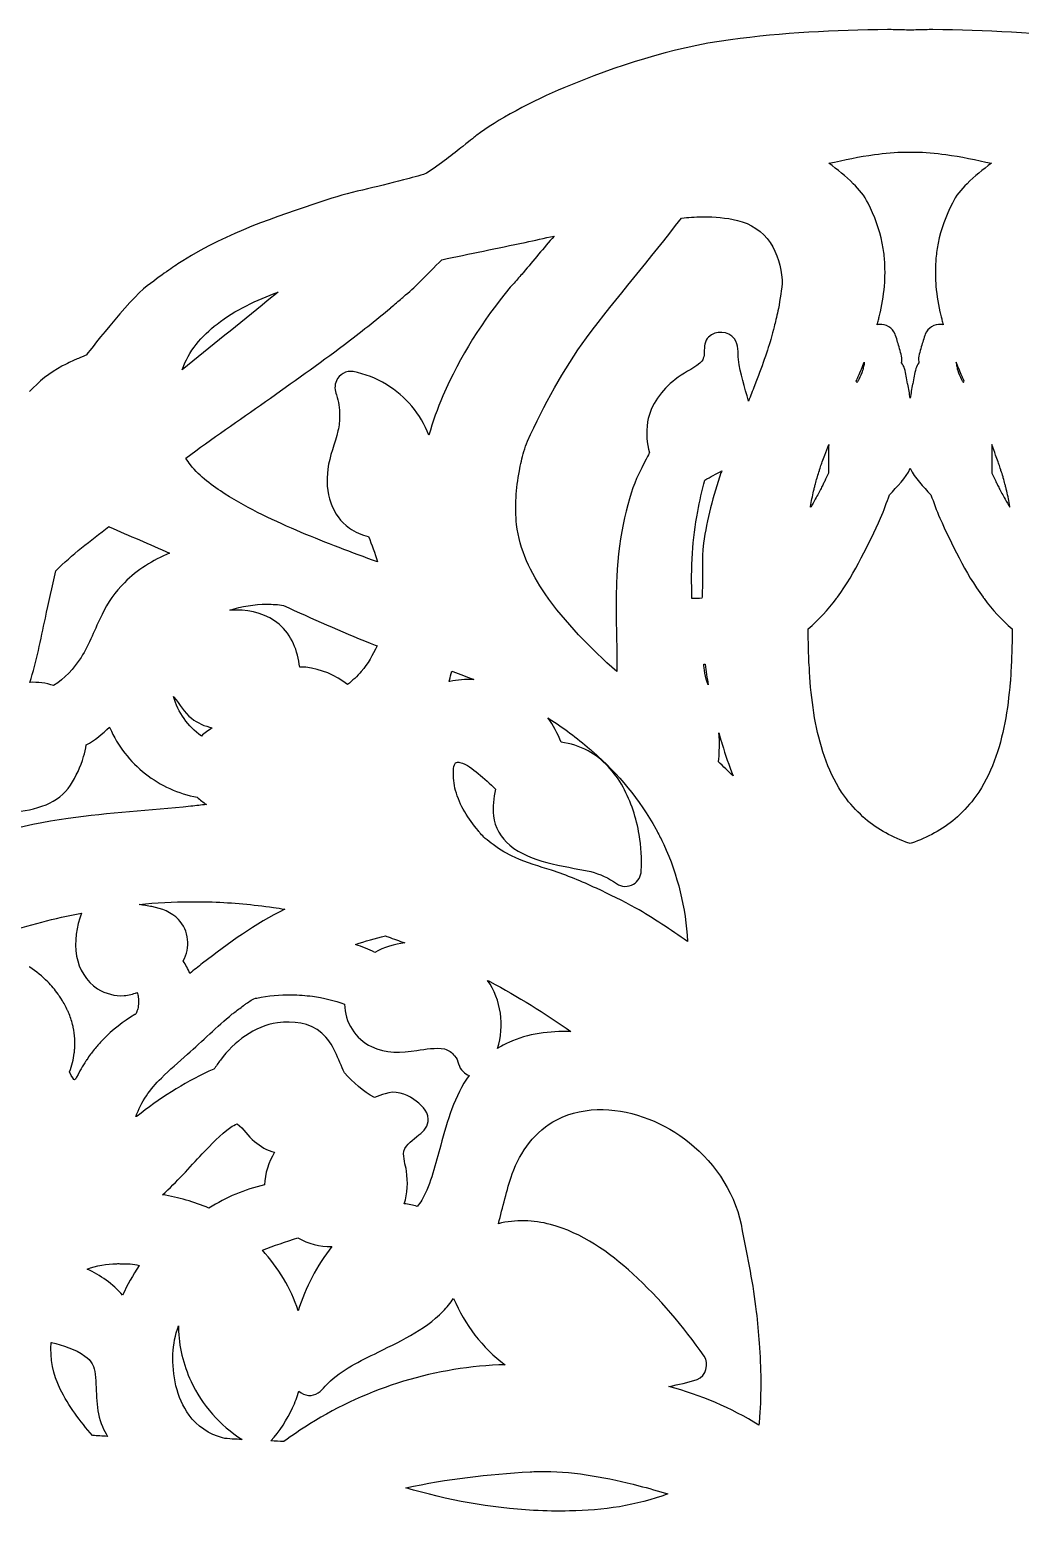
# Model space of a CAD drawing. Extents: x -0.1 to 12.1, y 0 to 12.1.
# Drawn here: x 2.49 to 6.44, y 6.16 to 12.07 of the extents above; entities that cross this region are included whole.
import ezdxf

# ---------------------------------------------------------------- set-up
doc = ezdxf.new("R2010")
doc.units = 0
doc.layers.add('Purple', color=7, linetype='CONTINUOUS')

msp = doc.modelspace()

# ---------------------------------------------------------------- linework, layer by layer
at = {"layer": 'Purple', "color": 6}
for points in [[(5.909538, 12.067292)], [(6, 12.065495)], [(6.090462, 12.067292)], [(5.310852, 11.306132)], [(4.57904, 11.243693)], [(5.816976, 10.741231)], [(6.183024, 10.741231)], [(6, 10.597131)], [(5.674843, 10.411681)], [(6.325156, 10.411681)], [(5.247904, 10.306986)], [(3.433236, 9.775038)], [(5.176819, 9.535684)], [(4.170817, 9.508138)], [(3.060465, 9.406392)], [(2.805237, 9.28481)], [(4.553955, 9.322185)], [(5.236591, 9.262614)], [(6, 8.820201)], [(3.145304, 8.58844)], [(2.693256, 8.543091)], [(3.906392, 8.45168)], [(3.531982, 8.216959)], [(4.313985, 8.274638)], [(4.774475, 7.759236)], [(3.314107, 7.701924)], [(3.556763, 7.247803)], [(2.834228, 7.144305)], [(4.177816, 7.005656)], [(3.080751, 6.896342)], [(2.572408, 6.830037)], [(4.541907, 6.31545)]]:
    msp.add_lwpolyline(points, close=True, dxfattribs=at)
for points in [[(3.478156, 11.020423), (3.435091, 10.985576)], [(2.803106, 10.084849), (2.804299, 10.084326), (2.804352, 10.084302)], [(3.080749, 6.896342), (3.080812, 6.888468), (3.080833, 6.888468)], [(2.572408, 6.830037), (2.573547, 6.829813)]]:
    msp.add_lwpolyline(points, dxfattribs=at)
for points in [[(5.909538, 12.067292), (5.700017, 12.064851), (5.490197, 12.055033), (5.282408, 12.026939)], [(5.970188, 12.066353), (5.949977, 12.066966), (5.929758, 12.067357), (5.909538, 12.067292)], [(6, 12.065495), (5.990046, 12.066015), (5.979919, 12.065673), (5.970188, 12.066353)], [(6.029812, 12.066353), (6.02008, 12.065673), (6.009954, 12.066015), (6, 12.065495)], [(6.090462, 12.067292), (6.070241, 12.067356), (6.050023, 12.066966), (6.029812, 12.066353)], [(6.717592, 12.026939), (6.509803, 12.055033), (6.299983, 12.064851), (6.090462, 12.067292)], [(5.282408, 12.026939), (5.039619, 11.993899), (4.831554, 11.922577), (4.618474, 11.835005)], [(4.618474, 11.835005), (4.496451, 11.784855), (4.346532, 11.704972), (4.270853, 11.645792)], [(4.270853, 11.645792), (4.261207, 11.638734), (4.251965, 11.630883), (4.214606, 11.601556)], [(4.214606, 11.601556), (4.177248, 11.572229), (4.126351, 11.530657), (4.069621, 11.4941)], [(5.675907, 11.534122), (5.736451, 11.548143), (5.797051, 11.560515), (5.858138, 11.569014)], [(5.772953, 11.452721), (5.742813, 11.482355), (5.710177, 11.509402), (5.675907, 11.534122)], [(5.858138, 11.569014), (5.898419, 11.574561), (5.941136, 11.578699), (5.98267, 11.578779)], [(5.98267, 11.578779), (5.98833, 11.578595), (5.994167, 11.578462), (6, 11.578653)], [(6, 11.578653), (6.005833, 11.578462), (6.01167, 11.578596), (6.01733, 11.578779)], [(6.01733, 11.578779), (6.058864, 11.578699), (6.101581, 11.574561), (6.141862, 11.569014)], [(6.141862, 11.569014), (6.202948, 11.560515), (6.263549, 11.548143), (6.324093, 11.534122)], [(6.324093, 11.534122), (6.289823, 11.509402), (6.257186, 11.482355), (6.227047, 11.452721)], [(3.978312, 11.467997), (3.869988, 11.438237), (3.758692, 11.418537), (3.652436, 11.382079)], [(4.069621, 11.4941), (4.040296, 11.482348), (4.008836, 11.476383), (3.978312, 11.467997)], [(5.831791, 11.374474), (5.817823, 11.404367), (5.796852, 11.430206), (5.772953, 11.452721)], [(6.227047, 11.452721), (6.203148, 11.430206), (6.182176, 11.404367), (6.168209, 11.374474)], [(3.652436, 11.382079), (3.462445, 11.316891), (3.284336, 11.261649), (3.098185, 11.145609)], [(5.888472, 11.215925), (5.877645, 11.271237), (5.858147, 11.32467), (5.831791, 11.374474)], [(6.168209, 11.374474), (6.141853, 11.32467), (6.122355, 11.271237), (6.111528, 11.215925)], [(4.708802, 10.837667), (4.830427, 11.000604), (4.964206, 11.153981), (5.087484, 11.315633)], [(5.087484, 11.315633), (5.115347, 11.317832), (5.135186, 11.320794), (5.17682, 11.320785)], [(5.17682, 11.320785), (5.218454, 11.320775), (5.265296, 11.317644), (5.310852, 11.306132)], [(5.310852, 11.306132), (5.362794, 11.293118), (5.412103, 11.263804), (5.441569, 11.21816)], [(4.57904, 11.243693), (4.538057, 11.195382), (4.496483, 11.147539), (4.456929, 11.098042)], [(4.463541, 11.218729), (4.502057, 11.22698), (4.540527, 11.235431), (4.57904, 11.243693)], [(4.131286, 11.149353), (4.242025, 11.172524), (4.352853, 11.195319), (4.463541, 11.218729)], [(5.441569, 11.21816), (5.470539, 11.174026), (5.484466, 11.121453), (5.489502, 11.069356)], [(5.897058, 11.156274), (5.895481, 11.1763), (5.892823, 11.19623), (5.888472, 11.215925)], [(6.111528, 11.215925), (6.107176, 11.19623), (6.104519, 11.1763), (6.102942, 11.156274)], [(3.098185, 11.145609), (3.063344, 11.123623), (3.029178, 11.100177), (2.955883, 11.045167)], [(4.043375, 11.060852), (4.072463, 11.090569), (4.101753, 11.120078), (4.131286, 11.149353)], [(5.899499, 11.095076), (5.899646, 11.115477), (5.898894, 11.135926), (5.897058, 11.156274)], [(6.102942, 11.156274), (6.101106, 11.135926), (6.100354, 11.115477), (6.100501, 11.095076)], [(3.978637, 11.00177), (4.00072, 11.020902), (4.023213, 11.039647), (4.043375, 11.060852)], [(4.451355, 11.092285), (4.439223, 11.078782), (4.426949, 11.065365), (4.415507, 11.051269)], [(4.456929, 11.098042), (4.45499, 11.096195), (4.453107, 11.094293), (4.451355, 11.092285)], [(5.489502, 11.069356), (5.488158, 11.030631), (5.48078, 10.992397), (5.47406, 10.954284)], [(5.881064, 10.941898), (5.889693, 10.980618), (5.895907, 11.019836), (5.898337, 11.059452)], [(5.898337, 11.059452), (5.898389, 11.061211), (5.898389, 11.06298), (5.898441, 11.064741)], [(5.898441, 11.064741), (5.899006, 11.074829), (5.899407, 11.084942), (5.899499, 11.095076)], [(6.100501, 11.095076), (6.100594, 11.084942), (6.100994, 11.074829), (6.101558, 11.064741)], [(6.101558, 11.064741), (6.101611, 11.06298), (6.101611, 11.061211), (6.101663, 11.059452)], [(6.101663, 11.059452), (6.104093, 11.019836), (6.110307, 10.980618), (6.118936, 10.941898)], [(2.955883, 11.045167), (2.882587, 10.990158), (2.712056, 10.768107), (2.712056, 10.768107)], [(3.234545, 10.892953), (3.307555, 10.949243), (3.391834, 10.989114), (3.478156, 11.020423)], [(3.92926, 10.959818), (3.943579, 10.971632), (3.957928, 10.983452), (3.971618, 10.995992)], [(3.971618, 10.995992), (3.974068, 10.997781), (3.976447, 10.99968), (3.978637, 11.00177)], [(4.404622, 11.039327), (4.29521, 10.908542), (4.202803, 10.762949), (4.135437, 10.60614)], [(4.415507, 11.051269), (4.411449, 11.047721), (4.407761, 11.043722), (4.404622, 11.039327)], [(3.435091, 10.985576), (3.321711, 10.893822), (3.208511, 10.801845), (3.094833, 10.710461)], [(3.743001, 10.811564), (3.80541, 10.858977), (3.867013, 10.907508), (3.927225, 10.957682)], [(3.927225, 10.957682), (3.927969, 10.958335), (3.928553, 10.95913), (3.92926, 10.959818)], [(5.47406, 10.954284), (5.471986, 10.942525), (5.469152, 10.930911), (5.466394, 10.919294)], [(5.875205, 10.917077), (5.87686, 10.923684), (5.878407, 10.930315), (5.879925, 10.936954)], [(5.879925, 10.936954), (5.880299, 10.938603), (5.880699, 10.940247), (5.881064, 10.941898)], [(6.118936, 10.941898), (6.119301, 10.940247), (6.119701, 10.938603), (6.120075, 10.936954)], [(6.120075, 10.936954), (6.121592, 10.930315), (6.12314, 10.923684), (6.124795, 10.917077)], [(3.094833, 10.710461), (3.120998, 10.784044), (3.173329, 10.845679), (3.234545, 10.892953)], [(5.466394, 10.919294), (5.460194, 10.893169), (5.460151, 10.892047), (5.446434, 10.841254)], [(5.876934, 10.891299), (5.873993, 10.891097), (5.871045, 10.890734), (5.868125, 10.8902)], [(5.868125, 10.8902), (5.868187, 10.89041), (5.868229, 10.890622), (5.868287, 10.890832)], [(5.868287, 10.890832), (5.870011, 10.897046), (5.871637, 10.903285), (5.873252, 10.909529)], [(5.873252, 10.909529), (5.873902, 10.912046), (5.874575, 10.914555), (5.875205, 10.917077)], [(5.939719, 10.852786), (5.929366, 10.877143), (5.9034, 10.893287), (5.876934, 10.891299)], [(6.123065, 10.891299), (6.096599, 10.893287), (6.070634, 10.877143), (6.06028, 10.852786)], [(6.131875, 10.8902), (6.128954, 10.890734), (6.126007, 10.891097), (6.123065, 10.891299)], [(6.124795, 10.917077), (6.125425, 10.914555), (6.126098, 10.912046), (6.126748, 10.909529)], [(6.126748, 10.909529), (6.128362, 10.903285), (6.129989, 10.897046), (6.131712, 10.890832)], [(6.131712, 10.890832), (6.131775, 10.890622), (6.131816, 10.89041), (6.131875, 10.8902)], [(4.473308, 10.425435), (4.538626, 10.569578), (4.614626, 10.710302), (4.708802, 10.837667)], [(5.195719, 10.841003), (5.179907, 10.825604), (5.178197, 10.802061), (5.178202, 10.781331)], [(5.29897, 10.833313), (5.275911, 10.865467), (5.223338, 10.868827), (5.195719, 10.841003)], [(5.315287, 10.751342), (5.311064, 10.778784), (5.31727, 10.809797), (5.29897, 10.833313)], [(5.446434, 10.841254), (5.432716, 10.790461), (5.406731, 10.718035), (5.379109, 10.646993)], [(5.955588, 10.80174), (5.950586, 10.818854), (5.94573, 10.836033), (5.939719, 10.852786)], [(6.06028, 10.852786), (6.054269, 10.836033), (6.049414, 10.818854), (6.044411, 10.80174)], [(2.712056, 10.768107), (2.712056, 10.768107), (2.690883, 10.760767), (2.681173, 10.755615)], [(3.109842, 10.358378), (3.319412, 10.511504), (3.535812, 10.655156), (3.743001, 10.811564)], [(5.178202, 10.781331), (5.178206, 10.764775), (5.174442, 10.746619), (5.160624, 10.736287)], [(5.966127, 10.74274), (5.969581, 10.763073), (5.960206, 10.782377), (5.955588, 10.80174)], [(6.044411, 10.80174), (6.039794, 10.782377), (6.030418, 10.763073), (6.033873, 10.74274)], [(2.615153, 10.72465), (2.567137, 10.697854), (2.523335, 10.663401), (2.485982, 10.623189)], [(2.637441, 10.736068), (2.619173, 10.726968), (2.61718, 10.725779), (2.615153, 10.72465)], [(2.681173, 10.755615), (2.668292, 10.750761), (2.65571, 10.745168), (2.637441, 10.736068)], [(3.77773, 10.703247), (3.750364, 10.707607), (3.72115, 10.692003), (3.710449, 10.66628)], [(3.910217, 10.651489), (3.869493, 10.676175), (3.824542, 10.69426), (3.77773, 10.703247)], [(5.160624, 10.736287), (5.130072, 10.711799), (5.093002, 10.697018), (5.062703, 10.672078)], [(5.355123, 10.585652), (5.340447, 10.640506), (5.320797, 10.694459), (5.315287, 10.751342)], [(5.792846, 10.684102), (5.80126, 10.702986), (5.809325, 10.722018), (5.816976, 10.741231)], [(5.810099, 10.707377), (5.806475, 10.694891), (5.800553, 10.6833), (5.79539, 10.671427)], [(5.811991, 10.713155), (5.811337, 10.711235), (5.810563, 10.709362), (5.810099, 10.707377)], [(5.813965, 10.72288), (5.813116, 10.719715), (5.812578, 10.716422), (5.811991, 10.713155)], [(5.816976, 10.741231), (5.816384, 10.735026), (5.815629, 10.728854), (5.813965, 10.72288)], [(5.965109, 10.738243), (5.965434, 10.739747), (5.965929, 10.741201), (5.966127, 10.74274)], [(5.97752, 10.715131), (5.975171, 10.723688), (5.970788, 10.731517), (5.965109, 10.738243)], [(5.989808, 10.65491), (5.986549, 10.675135), (5.982491, 10.695262), (5.97752, 10.715131)], [(6.02248, 10.715131), (6.017509, 10.695262), (6.013451, 10.675135), (6.010191, 10.65491)], [(6.03489, 10.738243), (6.029212, 10.731517), (6.024828, 10.723688), (6.02248, 10.715131)], [(6.033873, 10.74274), (6.03407, 10.741201), (6.034565, 10.739747), (6.03489, 10.738243)], [(6.183024, 10.741231), (6.183616, 10.735026), (6.184371, 10.728854), (6.186035, 10.72288)], [(6.207153, 10.684102), (6.19874, 10.702986), (6.190674, 10.722018), (6.183024, 10.741231)], [(6.186035, 10.72288), (6.186884, 10.719715), (6.187422, 10.716422), (6.188008, 10.713155)], [(6.188008, 10.713155), (6.188663, 10.711235), (6.189436, 10.709362), (6.189901, 10.707377)], [(6.189901, 10.707377), (6.193524, 10.694891), (6.199447, 10.6833), (6.20461, 10.671427)], [(3.710449, 10.66628), (3.702012, 10.648673), (3.704396, 10.627679), (3.710957, 10.61027)], [(4.079793, 10.449808), (4.047647, 10.533379), (3.986821, 10.605247), (3.910217, 10.651489)], [(5.062703, 10.672078), (5.008696, 10.629871), (4.964402, 10.57129), (4.951843, 10.502726)], [(5.379109, 10.646993), (5.371202, 10.626515), (5.363195, 10.606066), (5.355123, 10.585652)], [(5.784403, 10.664449), (5.78722, 10.670999), (5.790069, 10.677536), (5.792846, 10.684102)], [(5.787964, 10.659525), (5.786858, 10.661236), (5.785663, 10.662854), (5.784403, 10.664449)], [(5.78953, 10.661946), (5.789044, 10.661116), (5.788468, 10.660344), (5.787964, 10.659525)], [(5.79539, 10.671427), (5.793225, 10.668398), (5.791205, 10.665266), (5.78953, 10.661946)], [(5.990337, 10.653201), (5.990188, 10.653782), (5.989974, 10.654336), (5.989808, 10.65491)], [(6, 10.597131), (5.997167, 10.615892), (5.994067, 10.634605), (5.990337, 10.653201)], [(6.009662, 10.653201), (6.005933, 10.634605), (6.002833, 10.615892), (6, 10.597131)], [(6.010191, 10.65491), (6.010026, 10.654336), (6.009811, 10.653782), (6.009662, 10.653201)], [(6.20461, 10.671427), (6.206775, 10.668398), (6.208795, 10.665266), (6.210469, 10.661946)], [(6.215596, 10.664449), (6.21278, 10.670999), (6.209931, 10.677536), (6.207153, 10.684102)], [(6.210469, 10.661946), (6.210956, 10.661116), (6.211532, 10.660344), (6.212036, 10.659525)], [(6.212036, 10.659525), (6.213142, 10.661236), (6.214336, 10.662854), (6.215596, 10.664449)], [(3.710957, 10.61027), (3.71913, 10.583884), (3.723538, 10.556322), (3.722839, 10.528666)], [(4.135437, 10.60614), (4.113762, 10.555222), (4.095067, 10.503006), (4.079793, 10.449808)], [(3.722839, 10.528666), (3.723418, 10.508062), (3.721838, 10.487431), (3.716959, 10.467366)], [(3.716959, 10.467366), (3.705083, 10.415843), (3.683113, 10.366794), (3.676595, 10.314005)], [(4.951843, 10.502726), (4.945948, 10.457054), (4.949056, 10.417098), (4.959594, 10.378784)], [(4.459087, 10.384175), (4.463145, 10.398145), (4.467304, 10.412185), (4.473308, 10.425435)], [(5.658995, 10.370319), (5.664141, 10.384172), (5.669405, 10.397966), (5.674843, 10.411681)], [(5.674845, 10.411682), (5.673881, 10.385571), (5.674563, 10.359367), (5.674214, 10.333231)], [(6.325154, 10.411682), (6.326119, 10.385571), (6.325437, 10.359367), (6.325786, 10.333231)], [(6.341005, 10.370319), (6.335859, 10.384172), (6.330595, 10.397966), (6.325156, 10.411681)], [(3.128479, 10.330627), (3.121611, 10.339416), (3.115288, 10.348638), (3.109842, 10.358378)], [(4.440654, 10.306661), (4.444907, 10.333084), (4.451678, 10.358671), (4.459087, 10.384175)], [(4.959594, 10.378784), (4.957432, 10.375443), (4.955719, 10.371868), (4.91586, 10.292308)], [(5.649005, 10.34265), (5.652222, 10.351923), (5.65564, 10.361102), (5.658995, 10.370319)], [(6.350994, 10.34265), (6.347778, 10.351923), (6.34436, 10.361102), (6.341005, 10.370319)], [(3.266764, 10.214518), (3.216186, 10.247227), (3.166596, 10.283462), (3.128479, 10.330627)], [(3.676595, 10.314005), (3.671123, 10.268931), (3.672012, 10.22193), (3.688476, 10.179056)], [(4.429769, 10.093607), (4.422615, 10.164602), (4.426918, 10.23669), (4.440654, 10.306661)], [(4.91586, 10.292308), (4.876002, 10.212747), (4.836577, 10.049079), (4.829407, 9.884704)], [(5.245158, 10.299011), (5.213999, 10.207634), (5.188559, 10.113905), (5.175374, 10.018148)], [(5.180949, 10.270365), (5.202839, 10.283336), (5.225355, 10.295214), (5.247904, 10.306986)], [(5.247904, 10.306986), (5.246991, 10.304329), (5.246071, 10.301669), (5.245158, 10.299011)], [(5.629657, 10.282958), (5.632235, 10.291643), (5.634926, 10.300309), (5.637694, 10.308938)], [(5.637694, 10.308938), (5.637983, 10.309839), (5.638256, 10.310744), (5.638548, 10.311644)], [(5.638548, 10.311644), (5.640954, 10.319093), (5.64347, 10.326512), (5.645994, 10.333922)], [(5.645994, 10.333922), (5.646994, 10.336832), (5.647987, 10.339747), (5.649005, 10.34265)], [(5.673786, 10.297302), (5.668881, 10.286624), (5.663905, 10.276049), (5.658792, 10.265584)], [(5.674193, 10.312703), (5.674203, 10.307542), (5.674183, 10.302373), (5.673786, 10.297302)], [(5.674214, 10.333231), (5.674215, 10.326387), (5.674203, 10.319548), (5.674193, 10.312703)], [(5.918031, 10.211591), (5.94722, 10.245091), (5.982616, 10.276108), (6, 10.317723)], [(6, 10.317723), (6.017384, 10.276108), (6.05278, 10.245091), (6.081969, 10.211591)], [(6.325786, 10.333231), (6.325784, 10.326387), (6.325796, 10.319548), (6.325806, 10.312703)], [(6.325806, 10.312703), (6.325796, 10.307542), (6.325817, 10.302373), (6.326214, 10.297302)], [(6.326214, 10.297302), (6.331118, 10.286624), (6.336095, 10.276049), (6.341208, 10.265584)], [(6.354006, 10.333922), (6.353006, 10.336832), (6.352013, 10.339747), (6.350994, 10.34265)], [(6.361452, 10.311644), (6.359045, 10.319093), (6.35653, 10.326512), (6.354006, 10.333922)], [(6.362306, 10.308938), (6.362016, 10.309839), (6.361743, 10.310744), (6.361452, 10.311644)], [(6.370342, 10.282958), (6.367765, 10.291643), (6.365074, 10.300309), (6.362306, 10.308938)], [(5.152099, 10.14449), (5.15998, 10.186822), (5.169722, 10.228799), (5.180949, 10.270365)], [(5.60272, 10.16514), (5.605877, 10.185821), (5.609929, 10.20631), (5.614663, 10.226643)], [(5.614663, 10.226643), (5.615814, 10.231557), (5.617092, 10.236437), (5.618325, 10.241332)], [(5.618325, 10.241332), (5.619485, 10.245968), (5.620615, 10.250609), (5.621845, 10.255227)], [(5.621845, 10.255227), (5.62398, 10.263204), (5.626216, 10.271145), (5.628538, 10.279072)], [(5.628538, 10.279072), (5.628916, 10.280366), (5.629275, 10.281665), (5.629657, 10.282958)], [(5.642251, 10.232828), (5.640371, 10.229227), (5.638385, 10.225671), (5.636473, 10.222086)], [(5.65106, 10.250264), (5.64813, 10.24445), (5.64526, 10.238595), (5.642251, 10.232828)], [(5.658384, 10.26475), (5.656002, 10.259882), (5.653494, 10.255094), (5.65106, 10.250264)], [(5.658792, 10.265584), (5.658656, 10.265307), (5.65852, 10.265027), (5.658384, 10.26475)], [(6.341208, 10.265584), (6.341343, 10.265307), (6.34148, 10.265027), (6.341615, 10.26475)], [(6.341615, 10.26475), (6.343998, 10.259882), (6.346506, 10.255094), (6.34894, 10.250264)], [(6.34894, 10.250264), (6.351869, 10.24445), (6.354739, 10.238595), (6.357749, 10.232828)], [(6.357749, 10.232828), (6.359628, 10.229227), (6.361614, 10.225671), (6.363527, 10.222086)], [(6.371461, 10.279072), (6.371083, 10.280366), (6.370725, 10.281665), (6.370342, 10.282958)], [(6.378155, 10.255227), (6.37602, 10.263204), (6.373783, 10.271145), (6.371461, 10.279072)], [(6.381674, 10.241332), (6.380514, 10.245968), (6.379384, 10.250609), (6.378155, 10.255227)], [(6.385337, 10.226643), (6.384186, 10.231557), (6.382907, 10.236437), (6.381674, 10.241332)], [(6.397279, 10.16514), (6.394123, 10.185821), (6.390071, 10.20631), (6.385337, 10.226643)], [(3.57017, 10.061808), (3.466487, 10.106065), (3.362559, 10.153879), (3.266764, 10.214518)], [(3.688476, 10.179056), (3.702507, 10.139303), (3.727959, 10.103404), (3.76243, 10.078857)], [(5.607339, 10.170145), (5.606424, 10.168867), (5.604906, 10.165884), (5.603758, 10.164001)], [(5.607806, 10.170939), (5.607649, 10.170673), (5.607496, 10.17041), (5.607339, 10.170145)], [(5.625283, 10.201354), (5.619619, 10.191177), (5.613793, 10.181054), (5.607806, 10.170939)], [(5.636473, 10.222086), (5.632777, 10.21516), (5.629111, 10.208233), (5.625283, 10.201354)], [(5.881898, 10.118798), (5.895837, 10.148976), (5.904909, 10.181142), (5.918031, 10.211591)], [(6.081969, 10.211591), (6.095091, 10.181142), (6.104163, 10.148976), (6.118101, 10.118798)], [(6.363527, 10.222086), (6.367222, 10.21516), (6.370888, 10.208233), (6.374717, 10.201354)], [(6.374717, 10.201354), (6.380381, 10.191177), (6.386206, 10.181054), (6.392193, 10.170939)], [(6.392193, 10.170939), (6.39235, 10.170673), (6.392504, 10.17041), (6.392661, 10.170145)], [(6.392661, 10.170145), (6.393575, 10.168867), (6.395094, 10.165884), (6.396242, 10.164001)], [(5.131103, 9.978861), (5.134813, 10.034489), (5.141997, 10.090528), (5.152099, 10.14449)], [(5.602497, 10.162556), (5.602301, 10.162665), (5.602289, 10.163284), (5.60272, 10.16514)], [(5.603229, 10.16335), (5.602922, 10.162917), (5.602644, 10.162545), (5.602497, 10.162556)], [(5.603758, 10.164001), (5.603536, 10.163636), (5.603409, 10.163599), (5.603229, 10.16335)], [(5.709433, 9.802859), (5.781246, 9.901145), (5.834714, 10.017688), (5.881898, 10.118798)], [(6.118101, 10.118798), (6.165285, 10.017688), (6.218754, 9.901145), (6.290566, 9.802859)], [(6.396242, 10.164001), (6.396463, 10.163636), (6.396591, 10.163599), (6.396771, 10.16335)], [(6.396771, 10.16335), (6.397078, 10.162917), (6.397355, 10.162545), (6.397503, 10.162556)], [(6.397503, 10.162556), (6.397699, 10.162665), (6.39771, 10.163284), (6.397279, 10.16514)], [(2.590956, 9.907679), (2.655578, 9.973693), (2.730552, 10.028102), (2.803106, 10.084849)], [(2.804352, 10.084302), (2.884403, 10.048831), (2.964635, 10.013768), (3.045037, 9.979101)], [(3.874104, 9.944336), (3.772422, 9.980846), (3.670165, 10.019527), (3.57017, 10.061808)], [(3.76243, 10.078857), (3.785013, 10.062522), (3.811114, 10.051177), (3.838358, 10.045389)], [(4.543336, 9.816874), (4.486973, 9.899704), (4.441119, 9.992968), (4.429769, 10.093607)], [(3.838358, 10.045389), (3.8527, 10.012627), (3.864264, 9.978702), (3.874104, 9.944336)], [(5.175374, 10.018148), (5.168871, 9.953245), (5.171484, 9.887873), (5.170471, 9.822754)], [(3.045037, 9.979101), (2.978752, 9.950742), (2.915614, 9.912971), (2.865049, 9.861026)], [(5.129435, 9.797444), (5.127263, 9.857677), (5.126924, 9.919729), (5.131103, 9.978861)], [(2.549488, 9.719642), (2.563122, 9.782354), (2.577606, 9.844948), (2.590956, 9.907679)], [(4.829407, 9.884704), (4.823665, 9.772319), (4.829266, 9.659832), (4.82959, 9.547404)], [(2.865049, 9.861026), (2.827448, 9.824926), (2.798039, 9.781167), (2.775605, 9.734278)], [(4.829224, 9.506246), (4.724688, 9.600571), (4.623554, 9.700558), (4.543336, 9.816874)], [(5.170471, 9.822754), (5.169545, 9.81547), (5.172169, 9.805084), (5.169087, 9.799682)], [(3.285488, 9.750931), (3.332936, 9.767078), (3.383064, 9.77574), (3.433236, 9.775038)], [(3.433236, 9.775037), (3.455478, 9.774613), (3.478061, 9.774439), (3.499914, 9.77031)], [(3.499914, 9.77031), (3.613755, 9.717297), (3.728893, 9.667079), (3.845239, 9.619807)], [(5.169087, 9.799682), (5.155979, 9.797526), (5.142682, 9.79744), (5.129435, 9.797444)], [(5.592998, 9.676761), (5.635263, 9.712335), (5.672348, 9.753284), (5.705385, 9.797366)], [(5.705385, 9.797366), (5.706064, 9.798272), (5.706765, 9.799162), (5.707439, 9.800072)], [(5.707439, 9.800072), (5.708123, 9.800989), (5.708754, 9.80194), (5.709433, 9.802859)], [(6.290566, 9.802859), (6.291246, 9.801939), (6.291877, 9.800989), (6.29256, 9.800072)], [(6.29256, 9.800072), (6.293235, 9.799162), (6.293936, 9.798272), (6.294615, 9.797366)], [(6.294615, 9.797366), (6.327652, 9.753284), (6.364736, 9.712335), (6.407001, 9.676761)], [(2.487455, 9.463132), (2.515235, 9.546742), (2.530163, 9.634151), (2.549488, 9.719642)], [(2.775605, 9.734278), (2.746744, 9.677441), (2.725965, 9.616447), (2.691913, 9.562312)], [(3.311738, 9.751618), (3.302984, 9.751587), (3.294232, 9.75134), (3.285488, 9.750931)], [(3.482435, 9.695013), (3.435326, 9.734582), (3.372741, 9.75291), (3.311738, 9.751618)], [(3.564116, 9.524481), (3.557251, 9.588188), (3.531805, 9.652425), (3.482435, 9.695013)], [(5.595257, 9.567243), (5.59317, 9.603696), (5.593765, 9.640256), (5.592998, 9.676761)], [(6.407001, 9.676761), (6.406235, 9.640256), (6.406829, 9.603696), (6.404743, 9.567243)], [(3.87277, 9.608579), (3.855126, 9.572813), (3.83681, 9.536803), (3.809957, 9.506901)], [(3.845239, 9.619807), (3.85441, 9.61605), (3.863594, 9.612324), (3.87277, 9.608579)], [(2.691913, 9.562312), (2.663575, 9.518078), (2.626155, 9.479662), (2.582607, 9.450272)], [(3.58869, 9.523532), (3.580515, 9.524185), (3.572313, 9.524387), (3.564116, 9.524481)], [(3.754932, 9.454633), (3.707632, 9.492872), (3.648927, 9.51636), (3.58869, 9.523532)], [(4.82959, 9.547404), (4.829538, 9.53338), (4.829407, 9.520358), (4.829224, 9.506246)], [(5.194132, 9.45347), (5.182439, 9.479805), (5.176691, 9.522248), (5.176819, 9.535684)], [(5.176819, 9.535685), (5.178834, 9.535805), (5.180742, 9.535868), (5.18221, 9.535664)], [(5.18221, 9.535664), (5.185566, 9.508185), (5.189557, 9.480772), (5.194132, 9.45347)], [(5.597666, 9.520944), (5.596895, 9.536379), (5.595461, 9.55182), (5.595257, 9.567243)], [(5.599694, 9.478559), (5.598694, 9.49215), (5.598372, 9.506817), (5.597666, 9.520944)], [(6.402333, 9.520944), (6.401628, 9.506817), (6.401306, 9.49215), (6.400306, 9.478559)], [(6.404743, 9.567243), (6.404539, 9.55182), (6.403104, 9.536379), (6.402333, 9.520944)], [(2.582607, 9.450272), (2.552192, 9.461247), (2.519636, 9.464786), (2.487455, 9.463132)], [(3.809957, 9.506901), (3.79344, 9.487686), (3.775008, 9.470099), (3.754932, 9.454633)], [(4.162781, 9.466817), (4.15767, 9.464293), (4.160976, 9.46946), (4.161397, 9.472025)], [(4.161397, 9.472025), (4.164877, 9.483971), (4.168028, 9.496012), (4.170817, 9.508138)], [(4.258362, 9.474507), (4.226336, 9.4756), (4.194175, 9.473382), (4.162781, 9.466817)], [(4.170817, 9.508138), (4.172428, 9.507556), (4.174048, 9.506969), (4.175659, 9.506388)], [(4.175659, 9.506388), (4.203442, 9.496332), (4.231023, 9.485715), (4.258362, 9.474507)], [(5.600548, 9.464582), (5.600454, 9.469273), (5.600179, 9.473942), (5.599694, 9.478559)], [(5.60061, 9.464298), (5.6006, 9.464391), (5.600558, 9.464485), (5.600548, 9.464582)], [(5.622481, 9.302127), (5.611948, 9.355702), (5.605951, 9.410005), (5.60061, 9.464298)], [(6.399389, 9.464298), (6.394049, 9.410005), (6.388051, 9.355702), (6.377518, 9.302127)], [(6.399452, 9.464582), (6.399441, 9.464488), (6.3994, 9.464391), (6.399389, 9.464298)], [(6.400306, 9.478559), (6.39982, 9.473942), (6.399545, 9.469273), (6.399452, 9.464582)], [(3.060465, 9.406392), (3.061028, 9.405775), (3.061591, 9.405157), (3.062154, 9.404541)], [(3.171875, 9.249186), (3.118985, 9.287614), (3.079045, 9.343673), (3.060465, 9.406392)], [(3.062154, 9.404541), (3.086617, 9.377133), (3.102834, 9.342379), (3.132812, 9.320007)], [(2.712524, 9.213826), (2.747094, 9.232163), (2.776988, 9.258021), (2.805237, 9.28481)], [(2.805237, 9.28481), (2.805734, 9.283674), (2.806225, 9.282528), (2.806722, 9.281392)], [(2.806722, 9.281392), (2.837609, 9.209816), (2.887021, 9.146555), (2.948588, 9.098795)], [(3.132812, 9.320007), (3.156741, 9.301067), (3.185349, 9.288425), (3.215128, 9.282084)], [(3.215128, 9.282084), (3.199835, 9.272353), (3.185304, 9.261366), (3.171875, 9.249186)], [(4.606893, 9.224162), (4.594148, 9.259189), (4.576233, 9.292314), (4.553955, 9.322185)], [(4.553955, 9.322184), (4.555945, 9.320912), (4.557861, 9.319727), (4.559753, 9.318501)], [(4.559753, 9.318501), (4.616006, 9.282136), (4.67003, 9.242274), (4.720825, 9.198588)], [(5.737777, 9.009464), (5.67621, 9.095898), (5.642405, 9.198769), (5.622481, 9.302127)], [(6.377518, 9.302127), (6.357595, 9.198769), (6.323789, 9.095898), (6.262223, 9.009464)], [(4.714681, 9.189962), (4.681322, 9.207988), (4.644568, 9.219765), (4.606893, 9.224162)], [(5.235188, 9.146525), (5.238942, 9.176852), (5.239111, 9.207524), (5.238748, 9.238037)], [(5.237995, 9.244608), (5.23763, 9.250615), (5.237172, 9.256623), (5.236591, 9.262614)], [(5.236592, 9.262614), (5.240302, 9.249219), (5.24414, 9.235864), (5.248067, 9.222534)], [(5.238748, 9.238037), (5.238696, 9.240254), (5.238307, 9.242429), (5.237995, 9.244608)], [(5.248067, 9.222534), (5.24835, 9.221531), (5.248737, 9.220555), (5.249064, 9.219563)], [(2.649373, 9.052958), (2.673025, 9.087877), (2.689088, 9.127358), (2.702209, 9.167256)], [(2.702209, 9.167256), (2.707033, 9.182399), (2.710339, 9.198265), (2.712524, 9.213826)], [(4.854167, 9.045573), (4.821493, 9.104744), (4.774681, 9.157632), (4.714681, 9.189962)], [(4.720825, 9.198588), (4.724913, 9.195077), (4.730392, 9.190305), (4.734965, 9.186259)], [(4.734965, 9.186259), (4.834463, 9.098345), (4.92105, 8.995002), (4.985229, 8.878519)], [(5.249064, 9.219563), (5.249307, 9.218655), (5.249407, 9.217715), (5.249694, 9.216817)], [(5.249694, 9.216817), (5.262792, 9.174129), (5.277233, 9.131861), (5.293171, 9.090149)], [(4.186239, 9.032288), (4.179228, 9.05791), (4.17579, 9.084589), (4.177694, 9.111145)], [(4.177694, 9.111145), (4.178746, 9.121539), (4.178605, 9.133285), (4.185466, 9.141846)], [(4.185466, 9.141846), (4.190066, 9.146682), (4.1978, 9.144653), (4.203552, 9.143758)], [(4.203552, 9.143758), (4.231627, 9.136934), (4.25451, 9.118048), (4.276164, 9.099874)], [(5.293171, 9.090149), (5.27405, 9.109153), (5.254702, 9.127924), (5.235188, 9.146525)], [(2.552246, 8.975443), (2.591114, 8.99139), (2.625908, 9.017874), (2.649373, 9.052958)], [(2.948588, 9.098795), (3.00882, 9.051779), (3.080215, 9.018841), (3.155395, 9.004862)], [(4.276164, 9.099874), (4.299948, 9.079757), (4.3237, 9.059331), (4.345703, 9.037354)], [(4.918844, 8.855795), (4.907307, 8.921846), (4.886603, 8.986727), (4.854167, 9.045573)], [(3.155395, 9.004862), (3.167005, 8.994316), (3.179457, 8.984695), (3.192545, 8.976054)], [(4.276734, 8.871765), (4.236283, 8.918424), (4.202589, 8.972315), (4.186239, 9.032288)], [(4.345703, 9.037354), (4.337187, 9.002585), (4.334073, 8.966438), (4.337362, 8.930766)], [(5.811243, 8.927534), (5.784484, 8.95269), (5.758641, 8.979098), (5.737777, 9.009464)], [(6.262223, 9.009464), (6.241359, 8.979098), (6.215516, 8.95269), (6.188757, 8.927534)], [(2.416972, 8.943949), (2.462816, 8.950509), (2.509412, 8.956838), (2.552246, 8.975443)], [(3.129516, 8.969136), (2.967359, 8.952559), (2.802529, 8.94295), (2.640198, 8.920064)], [(3.192545, 8.976054), (3.171152, 8.973512), (3.151296, 8.971376), (3.129516, 8.969136)], [(4.337362, 8.930766), (4.341741, 8.884837), (4.36736, 8.842767), (4.402608, 8.813741)], [(5.982711, 8.826379), (5.920242, 8.849602), (5.860852, 8.882752), (5.811243, 8.927534)], [(6.188757, 8.927534), (6.139148, 8.882752), (6.079757, 8.849602), (6.017289, 8.826379)], [(2.640198, 8.920064), (2.452084, 8.893474), (2.26753, 8.8441), (2.089681, 8.777608)], [(4.285014, 8.859945), (4.282694, 8.864167), (4.280011, 8.868195), (4.276734, 8.871765)], [(4.985229, 8.878519), (4.985804, 8.877445), (4.98651, 8.876449), (4.987142, 8.875407)], [(4.987142, 8.875407), (4.987307, 8.875087), (4.987418, 8.874747), (4.98759, 8.874431)], [(4.98759, 8.874431), (4.996007, 8.858685), (5.003719, 8.842571), (5.012044, 8.826782)], [(4.30365, 8.841065), (4.297514, 8.847431), (4.291349, 8.853782), (4.285014, 8.859945)], [(4.336446, 8.816), (4.325445, 8.824045), (4.315615, 8.834489), (4.30365, 8.841065)], [(4.423482, 8.764913), (4.392891, 8.779014), (4.362856, 8.794895), (4.336446, 8.816)], [(4.402608, 8.813741), (4.444956, 8.77851), (4.497704, 8.75908), (4.550232, 8.744751)], [(4.927287, 8.711548), (4.930012, 8.759735), (4.926684, 8.808203), (4.918844, 8.855795)], [(5.012044, 8.826782), (5.013322, 8.823217), (5.014818, 8.81973), (5.016602, 8.816407)], [(5.016602, 8.816407), (5.073012, 8.695311), (5.104444, 8.563002), (5.111349, 8.429708)], [(6, 8.820201), (5.994129, 8.822076), (5.988304, 8.824022), (5.982711, 8.826379)], [(6.017289, 8.826379), (6.011696, 8.824022), (6.005871, 8.822076), (6, 8.820201)], [(4.568868, 8.713623), (4.520154, 8.729953), (4.470038, 8.742757), (4.423482, 8.764913)], [(4.550232, 8.744751), (4.60806, 8.729161), (4.667525, 8.721084), (4.725952, 8.708232)], [(4.748067, 8.641765), (4.689743, 8.669051), (4.63018, 8.693833), (4.568868, 8.713623)], [(4.725952, 8.708232), (4.762677, 8.699254), (4.797336, 8.682642), (4.828064, 8.660706)], [(4.895772, 8.658081), (4.914744, 8.668836), (4.926315, 8.689992), (4.927287, 8.711548)], [(4.904867, 8.563131), (4.8537, 8.59145), (4.800972, 8.616885), (4.748067, 8.641765)], [(4.828064, 8.660706), (4.847694, 8.646962), (4.8752, 8.645578), (4.895772, 8.658081)], [(2.924377, 8.577514), (2.991275, 8.584178), (3.059878, 8.588117), (3.126221, 8.588419)], [(2.974935, 8.568583), (2.958134, 8.571873), (2.941109, 8.573867), (2.924377, 8.577514)], [(3.126221, 8.588419), (3.132579, 8.588451), (3.138945, 8.588451), (3.145304, 8.58844)], [(3.145304, 8.58844), (3.1688, 8.588377), (3.192473, 8.587947), (3.215271, 8.587178)], [(3.215271, 8.587178), (3.29726, 8.584482), (3.378144, 8.577151), (3.459228, 8.565368)], [(2.378884, 8.462016), (2.48219, 8.494395), (2.587026, 8.522099), (2.693256, 8.543091)], [(2.693257, 8.543091), (2.674438, 8.488343), (2.664015, 8.428991), (2.674154, 8.371378)], [(3.080424, 8.517029), (3.0528, 8.546223), (3.013983, 8.56198), (2.974935, 8.568583)], [(3.099345, 8.352356), (3.130112, 8.403432), (3.122173, 8.474327), (3.080424, 8.517029)], [(3.504984, 8.558207), (3.386957, 8.500603), (3.280349, 8.422778), (3.176859, 8.34261)], [(3.459228, 8.565368), (3.474411, 8.563156), (3.489506, 8.56079), (3.504984, 8.558207)], [(5.111349, 8.429708), (5.04394, 8.476312), (4.975923, 8.522221), (4.904867, 8.563131)], [(3.787231, 8.41748), (3.826228, 8.431216), (3.865983, 8.442884), (3.906392, 8.45168)], [(3.864156, 8.38621), (3.839239, 8.398314), (3.813485, 8.408658), (3.787231, 8.41748)], [(3.983805, 8.423645), (3.941806, 8.420092), (3.901081, 8.406243), (3.864156, 8.38621)], [(3.906392, 8.45168), (3.909833, 8.450475), (3.913266, 8.449284), (3.916707, 8.448079)], [(3.916707, 8.448079), (3.939167, 8.440208), (3.961542, 8.432057), (3.983805, 8.423645)], [(2.674154, 8.371378), (2.682859, 8.319059), (2.712949, 8.270071), (2.757934, 8.241353)], [(3.125753, 8.301981), (3.118733, 8.31963), (3.10984, 8.336529), (3.099345, 8.352356)], [(3.176859, 8.34261), (3.159708, 8.329215), (3.142667, 8.315675), (3.125753, 8.301981)], [(2.488056, 8.327576), (2.48731, 8.328046), (2.486479, 8.328338), (2.485716, 8.328776)], [(2.558775, 8.268453), (2.537218, 8.290453), (2.513413, 8.310288), (2.488056, 8.327576)], [(2.599933, 8.220133), (2.587399, 8.237153), (2.573781, 8.253536), (2.558775, 8.268453)], [(2.603575, 8.214681), (2.602332, 8.216478), (2.601201, 8.218359), (2.599933, 8.220133)], [(2.757934, 8.241353), (2.789181, 8.220898), (2.827077, 8.210853), (2.864359, 8.213989)], [(2.864359, 8.213989), (2.881843, 8.214901), (2.898968, 8.219379), (2.9151, 8.226135)], [(2.9151, 8.226135), (2.916217, 8.223041), (2.917315, 8.219926), (2.918396, 8.216817)], [(2.918396, 8.216817), (2.918878, 8.214148), (2.919468, 8.211491), (2.920247, 8.208903)], [(3.393778, 8.203898), (3.43912, 8.213842), (3.48557, 8.217647), (3.531982, 8.216959)], [(3.531982, 8.216959), (3.55983, 8.216547), (3.587673, 8.214535), (3.615234, 8.211242)], [(4.313985, 8.274638), (4.316987, 8.273048), (4.319996, 8.271446), (4.322998, 8.269857)], [(4.353922, 8.003092), (4.382572, 8.093347), (4.368191, 8.196708), (4.313985, 8.274638)], [(4.322998, 8.269857), (4.434842, 8.210278), (4.542801, 8.143483), (4.646342, 8.070434)], [(2.613544, 8.199809), (2.610346, 8.204846), (2.606996, 8.209792), (2.603575, 8.214681)], [(2.615171, 8.197143), (2.614624, 8.198029), (2.614099, 8.198927), (2.613544, 8.199809)], [(2.626666, 8.177429), (2.623026, 8.184117), (2.619199, 8.190687), (2.615171, 8.197143)], [(2.626931, 8.176961), (2.626848, 8.177119), (2.626752, 8.177272), (2.626666, 8.177429)], [(2.63806, 8.154622), (2.634588, 8.162195), (2.630894, 8.169654), (2.626931, 8.176961)], [(2.919168, 8.166036), (2.918427, 8.163007), (2.91759, 8.159998), (2.916666, 8.156982)], [(2.920206, 8.170959), (2.919856, 8.169312), (2.919508, 8.167675), (2.919168, 8.166036)], [(2.920247, 8.208903), (2.921018, 8.196316), (2.921624, 8.183511), (2.920206, 8.170959)], [(3.301025, 8.144734), (3.313307, 8.154272), (3.32743, 8.163637), (3.339437, 8.174621)], [(3.339437, 8.174621), (3.343309, 8.176584), (3.347003, 8.178899), (3.350443, 8.181579)], [(3.350443, 8.181579), (3.364285, 8.190307), (3.376668, 8.202598), (3.393778, 8.203898)], [(3.615234, 8.211242), (3.658892, 8.205062), (3.701853, 8.194083), (3.743347, 8.179219)], [(3.743347, 8.179219), (3.74379, 8.108536), (3.786842, 8.04048), (3.850728, 8.010132)], [(2.638548, 8.153544), (2.638385, 8.153904), (2.638224, 8.154263), (2.63806, 8.154622)], [(2.641641, 8.146749), (2.640656, 8.149039), (2.639579, 8.151277), (2.638548, 8.153544)], [(2.658039, 8.09847), (2.653916, 8.114971), (2.648487, 8.131159), (2.641641, 8.146749)], [(2.659992, 8.090373), (2.659376, 8.09308), (2.658728, 8.095779), (2.658039, 8.09847)], [(2.906961, 8.13796), (2.85989, 8.110849), (2.816939, 8.07692), (2.779296, 8.037842)], [(2.908894, 8.13916), (2.908238, 8.13878), (2.907616, 8.138343), (2.906961, 8.13796)], [(2.909443, 8.140096), (2.909243, 8.139796), (2.909102, 8.139452), (2.908894, 8.13916)], [(2.912637, 8.145894), (2.911692, 8.143875), (2.910605, 8.141959), (2.909443, 8.140096)], [(2.913207, 8.147237), (2.913016, 8.146789), (2.912838, 8.146335), (2.912637, 8.145894)], [(2.914794, 8.151245), (2.914289, 8.149897), (2.913784, 8.148543), (2.913207, 8.147237)], [(2.916666, 8.156982), (2.916063, 8.155059), (2.915478, 8.153149), (2.914794, 8.151245)], [(3.11617, 7.979472), (3.176426, 8.032555), (3.233325, 8.089454), (3.295349, 8.140503)], [(3.475932, 8.10553), (3.382908, 8.091342), (3.3028, 8.030725), (3.247762, 7.956482)], [(3.295349, 8.140503), (3.297307, 8.141807), (3.299212, 8.143203), (3.301025, 8.144734)], [(3.652344, 8.064026), (3.604959, 8.106715), (3.536653, 8.113143), (3.475932, 8.10553)], [(2.660562, 8.087809), (2.66038, 8.088666), (2.660182, 8.089517), (2.659992, 8.090373)], [(2.666767, 8.041911), (2.665988, 8.057396), (2.663852, 8.072725), (2.660562, 8.087809)], [(2.667235, 8.017273), (2.667386, 8.025487), (2.667266, 8.033709), (2.666767, 8.041911)], [(3.743021, 7.905355), (3.717081, 7.96013), (3.699817, 8.022687), (3.652344, 8.064026)], [(4.646342, 8.070434), (4.561839, 8.072672), (4.475549, 8.062013), (4.398071, 8.02657)], [(2.645669, 7.909749), (2.655293, 7.933549), (2.661671, 7.958547), (2.664895, 7.983948)], [(2.664895, 7.983948), (2.665233, 7.986556), (2.665442, 7.989185), (2.665709, 7.991801)], [(2.665709, 7.991801), (2.665943, 7.994121), (2.666219, 7.996434), (2.666401, 7.998759)], [(2.666401, 7.998759), (2.666606, 8.001394), (2.666715, 8.004033), (2.666848, 8.006673)], [(2.666848, 8.006673), (2.666989, 8.009352), (2.667143, 8.012028), (2.667214, 8.014709)], [(2.667214, 8.014709), (2.667235, 8.015565), (2.667223, 8.016418), (2.667235, 8.017273)], [(2.736022, 7.987691), (2.734009, 7.985067), (2.732069, 7.982396), (2.730102, 7.979737)], [(2.752685, 8.008403), (2.746971, 8.001622), (2.74143, 7.994719), (2.736022, 7.987691)], [(2.759338, 8.016032), (2.757115, 8.01349), (2.754862, 8.010983), (2.752685, 8.008403)], [(2.773701, 8.031901), (2.768822, 8.026695), (2.764028, 8.021411), (2.759338, 8.016032)], [(2.779296, 8.037842), (2.777403, 8.035886), (2.775567, 8.033883), (2.773701, 8.031901)], [(3.850728, 8.010132), (3.906472, 7.981805), (3.971263, 7.985357), (4.03123, 7.994873)], [(4.03123, 7.994873), (4.067853, 8.000757), (4.105512, 8.007189), (4.142476, 8.001037)], [(4.142476, 8.001037), (4.158738, 7.996518), (4.172235, 7.986417), (4.182515, 7.973226)], [(4.398071, 8.02657), (4.382921, 8.01976), (4.367823, 8.01151), (4.353922, 8.003092)], [(2.706379, 7.945414), (2.699638, 7.935017), (2.693212, 7.924415), (2.687234, 7.913554)], [(2.713968, 7.95697), (2.711392, 7.953147), (2.708865, 7.949296), (2.706379, 7.945414)], [(2.714192, 7.957337), (2.714108, 7.957219), (2.714049, 7.957088), (2.713968, 7.95697)], [(2.714558, 7.957845), (2.714442, 7.957671), (2.714308, 7.957511), (2.714192, 7.957337)], [(2.730102, 7.979737), (2.724762, 7.972554), (2.719571, 7.965259), (2.714558, 7.957845)], [(3.01239, 7.88446), (3.046252, 7.918486), (3.08016, 7.947836), (3.11617, 7.979472)], [(3.247762, 7.956482), (3.23832, 7.945185), (3.231354, 7.931232), (3.2217, 7.920613)], [(4.182515, 7.973226), (4.199405, 7.955434), (4.196713, 7.926835), (4.216186, 7.910624)], [(2.687234, 7.913554), (2.664006, 7.868588), (2.668357, 7.865375), (2.645669, 7.909749)], [(2.911031, 7.731059), (2.9311, 7.789828), (2.967464, 7.841951), (3.01239, 7.88446)], [(3.2217, 7.920613), (3.11781, 7.874783), (3.020828, 7.814371), (2.931437, 7.744527)], [(3.862589, 7.807108), (3.817023, 7.831926), (3.77729, 7.866636), (3.743021, 7.905355)], [(4.240661, 7.895609), (4.181176, 7.812947), (4.153165, 7.713545), (4.127034, 7.616516)], [(4.216186, 7.910624), (4.223218, 7.904258), (4.231322, 7.898071), (4.240661, 7.895609)], [(3.904826, 7.822082), (3.890585, 7.817553), (3.87663, 7.812209), (3.862589, 7.807108)], [(4.019368, 7.799601), (3.986918, 7.823175), (3.943892, 7.836589), (3.904826, 7.822082)], [(2.931437, 7.744527), (2.925573, 7.74136), (2.911603, 7.726931), (2.911031, 7.731059)], [(4.076538, 7.720845), (4.076247, 7.756391), (4.045331, 7.780242), (4.019368, 7.799601)], [(4.590271, 7.718709), (4.646832, 7.747892), (4.711069, 7.760554), (4.774475, 7.759236)], [(4.774475, 7.759236), (4.899631, 7.755844), (5.020924, 7.705188), (5.118347, 7.627807)], [(3.175578, 7.582865), (3.211815, 7.619557), (3.246567, 7.658621), (3.2889, 7.688476)], [(3.2889, 7.688476), (3.296911, 7.69338), (3.305319, 7.699457), (3.314107, 7.701924)], [(3.314107, 7.701924), (3.342334, 7.684009), (3.357421, 7.652275), (3.384013, 7.632304)], [(4.039286, 7.657654), (4.060145, 7.671931), (4.07824, 7.6942), (4.076538, 7.720845)], [(4.411885, 7.502055), (4.443294, 7.59199), (4.504913, 7.674068), (4.590271, 7.718709)], [(3.384013, 7.632304), (3.406982, 7.612196), (3.433754, 7.595768), (3.463684, 7.588603)], [(3.979634, 7.593058), (3.990096, 7.621453), (4.017377, 7.638567), (4.039286, 7.657654)], [(5.118347, 7.627807), (5.227542, 7.540609), (5.308617, 7.414685), (5.329671, 7.27539)], [(3.017293, 7.419271), (3.07401, 7.469892), (3.123744, 7.527449), (3.175578, 7.582865)], [(3.463684, 7.588603), (3.439641, 7.549406), (3.425785, 7.504159), (3.423787, 7.458211)], [(3.990112, 7.513631), (3.986564, 7.539961), (3.976226, 7.566166), (3.979634, 7.593058)], [(4.127034, 7.616516), (4.105646, 7.542679), (4.090347, 7.465421), (4.051229, 7.398295)], [(3.980977, 7.382955), (3.996241, 7.424383), (3.995862, 7.470331), (3.990112, 7.513631)], [(3.423787, 7.458211), (3.345014, 7.441198), (3.270075, 7.408876), (3.201985, 7.366007)], [(4.357178, 7.303568), (4.374406, 7.369978), (4.390289, 7.4369), (4.411885, 7.502055)], [(3.201985, 7.366007), (3.142924, 7.391276), (3.080621, 7.408714), (3.017293, 7.419271)], [(4.051229, 7.398295), (4.045836, 7.389095), (4.039659, 7.380373), (4.032694, 7.372294)], [(4.032694, 7.372294), (4.016143, 7.378421), (3.998645, 7.381729), (3.980977, 7.382955)], [(4.564514, 7.300659), (4.497036, 7.318339), (4.424978, 7.321296), (4.357178, 7.303568)], [(4.893921, 7.103617), (4.798779, 7.189867), (4.690177, 7.267284), (4.564514, 7.300659)], [(5.329671, 7.27539), (5.351709, 7.168402), (5.373051, 7.061127), (5.38564, 6.952535)], [(3.415364, 7.19873), (3.462004, 7.216476), (3.509531, 7.231736), (3.556763, 7.247803)], [(3.556763, 7.247803), (3.597463, 7.223763), (3.64477, 7.210208), (3.69222, 7.212626)], [(3.69222, 7.212626), (3.63269, 7.136283), (3.586732, 7.049003), (3.558309, 6.9564)], [(3.558309, 6.9564), (3.52874, 7.04614), (3.47894, 7.128956), (3.415364, 7.19873)], [(2.715739, 7.122963), (2.753849, 7.136195), (2.793907, 7.143593), (2.834228, 7.144305)], [(2.857259, 7.018654), (2.818995, 7.063815), (2.769237, 7.098229), (2.715739, 7.122963)], [(2.834228, 7.144307), (2.839989, 7.144411), (2.845755, 7.14438), (2.851522, 7.144203)], [(2.851522, 7.144203), (2.87558, 7.144234), (2.901206, 7.14466), (2.923645, 7.136655)], [(2.923645, 7.136655), (2.898429, 7.099146), (2.876536, 7.059514), (2.857259, 7.018654)], [(5.178019, 6.775675), (5.093859, 6.893459), (5.000618, 7.005486), (4.893921, 7.103617)], [(4.13619, 6.954407), (4.151484, 6.970264), (4.165488, 6.987391), (4.177816, 7.005656)], [(4.177816, 7.005656), (4.223289, 6.90239), (4.29224, 6.807037), (4.384318, 6.740987)], [(3.862081, 6.783854), (3.957959, 6.832347), (4.06054, 6.87543), (4.13619, 6.954407)], [(5.38564, 6.952535), (5.390667, 6.91123), (5.394913, 6.867652), (5.397827, 6.826843)], [(3.058534, 6.784179), (3.060327, 6.822398), (3.067528, 6.860407), (3.080751, 6.896342)], [(3.080833, 6.888468), (3.080577, 6.814625), (3.100301, 6.741719), (3.130556, 6.674764)], [(2.608581, 6.644103), (2.58037, 6.701478), (2.568359, 6.76633), (2.572408, 6.830037)], [(2.573547, 6.829813), (2.620084, 6.817835), (2.668098, 6.804514), (2.707519, 6.775939)], [(5.397827, 6.826843), (5.404878, 6.72823), (5.40605, 6.630951), (5.399271, 6.532674)], [(2.707519, 6.775939), (2.731807, 6.759581), (2.746492, 6.732056), (2.74825, 6.703023)], [(3.122703, 6.540507), (3.072534, 6.610429), (3.055309, 6.69942), (3.058534, 6.784179)], [(4.384318, 6.740987), (4.109533, 6.734319), (3.837455, 6.650911), (3.604716, 6.504883)], [(3.665975, 6.655843), (3.719458, 6.714251), (3.792233, 6.749201), (3.862081, 6.783854)], [(5.150065, 6.682556), (5.185279, 6.696817), (5.199322, 6.744378), (5.178019, 6.775675)], [(2.74825, 6.703023), (2.755434, 6.633247), (2.74791, 6.55979), (2.777649, 6.494181)], [(5.037435, 6.654317), (5.075152, 6.662803), (5.113546, 6.669763), (5.150065, 6.682556)], [(2.73765, 6.459248), (2.687239, 6.515144), (2.643075, 6.577139), (2.608581, 6.644103)], [(3.130556, 6.674764), (3.174819, 6.580348), (3.246092, 6.498646), (3.334251, 6.44283)], [(3.536133, 6.569417), (3.546147, 6.590908), (3.554567, 6.613093), (3.561442, 6.635742)], [(3.561442, 6.635742), (3.571889, 6.626098), (3.584786, 6.619523), (3.599833, 6.618937)], [(3.599833, 6.618937), (3.627368, 6.616178), (3.650365, 6.635125), (3.665975, 6.655843)], [(5.396667, 6.499573), (5.286079, 6.569742), (5.163109, 6.619314), (5.037435, 6.654317)], [(3.449035, 6.436971), (3.485195, 6.475747), (3.513627, 6.521534), (3.536133, 6.569417)], [(3.255597, 6.449117), (3.203072, 6.464467), (3.15414, 6.495017), (3.122703, 6.540507)], [(3.604716, 6.504883), (3.569294, 6.482802), (3.534629, 6.45947), (3.501302, 6.434326)], [(5.399271, 6.532674), (5.398504, 6.521635), (5.397641, 6.510596), (5.396667, 6.499573)], [(2.797221, 6.455424), (2.777341, 6.456331), (2.757473, 6.457464), (2.73765, 6.459248)], [(2.777649, 6.494181), (2.783383, 6.480881), (2.789743, 6.467837), (2.797221, 6.455424)], [(3.334251, 6.44283), (3.308092, 6.445035), (3.281362, 6.443935), (3.255597, 6.449117)], [(3.501302, 6.434326), (3.483882, 6.435208), (3.466456, 6.436089), (3.449035, 6.436971)], [(3.987802, 6.250058), (4.150803, 6.285736), (4.317098, 6.304325), (4.483524, 6.314082)], [(4.483524, 6.314082), (4.502972, 6.314972), (4.522438, 6.315473), (4.541907, 6.31545)], [(4.541907, 6.31545), (4.669139, 6.315098), (4.794714, 6.289597), (4.917563, 6.258445)], [(4.497721, 6.160047), (4.324972, 6.169635), (4.153502, 6.200416), (3.987802, 6.250058)], [(5.033265, 6.225611), (4.907838, 6.180072), (4.773746, 6.158614), (4.640914, 6.157642)], [(4.917563, 6.258445), (4.95638, 6.248407), (4.994964, 6.237466), (5.033265, 6.225611)], [(4.640914, 6.157642), (4.592759, 6.156172), (4.546304, 6.157569), (4.497721, 6.160047)]]:
    msp.add_open_spline(points, degree=3, dxfattribs=at)

doc.saveas('drawing.dxf')
